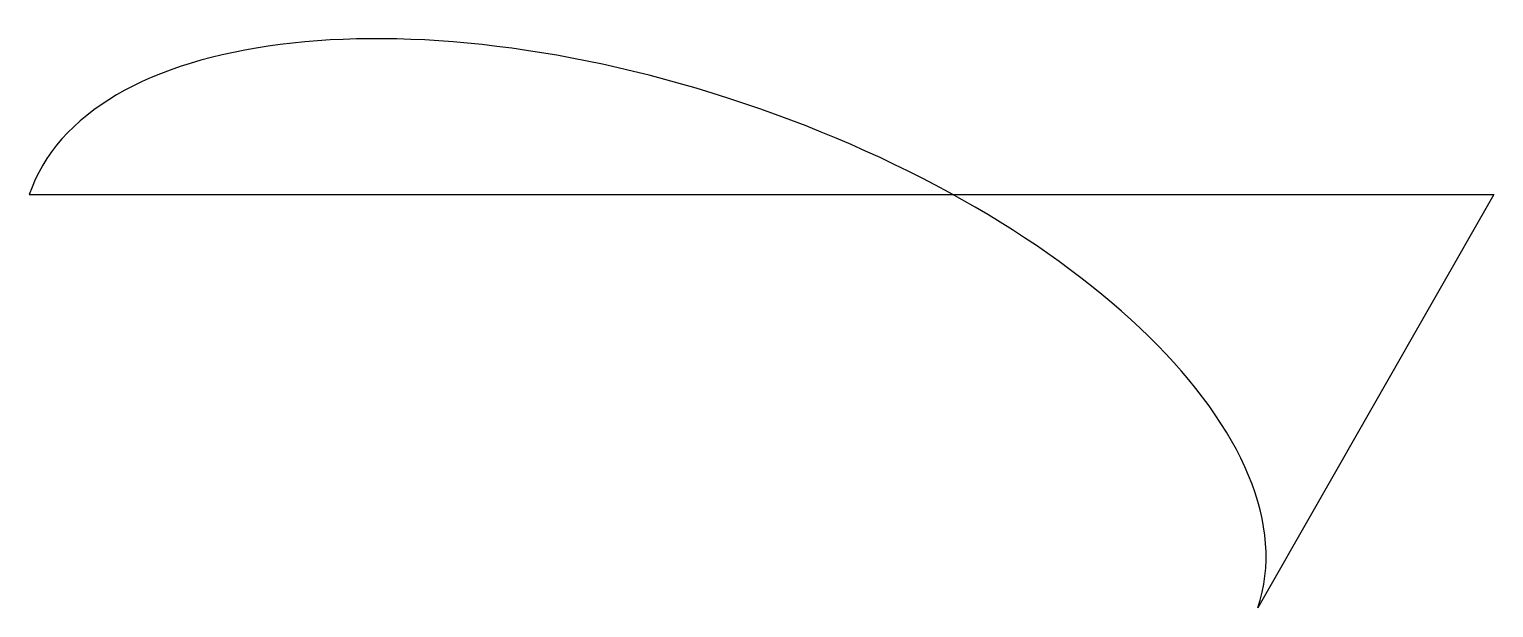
# Model space of a CAD drawing. Header units: millimetres. Extents: x 620 to 2712, y 608 to 1435.
import ezdxf

# ---------------------------------------------------------------- set-up
doc = ezdxf.new("R2010")
doc.units = ezdxf.units.MM

msp = doc.modelspace()

# ---------------------------------------------------------------- linework, layer by layer
for p, q in [((619.6, 1198.3), (2712.4, 1198.3)), ((2712.4, 1198.3), (2375.5, 607.6)), ((2712.4, 1198.3), (2712.4, 1198.3))]:
    msp.add_line(p, q)
msp.add_ellipse((1497.5, 902.9), major_axis=(-877.9, 295.4), ratio=0.485238, start_param=3.141593, end_param=6.283185)

doc.saveas('drawing.dxf')
